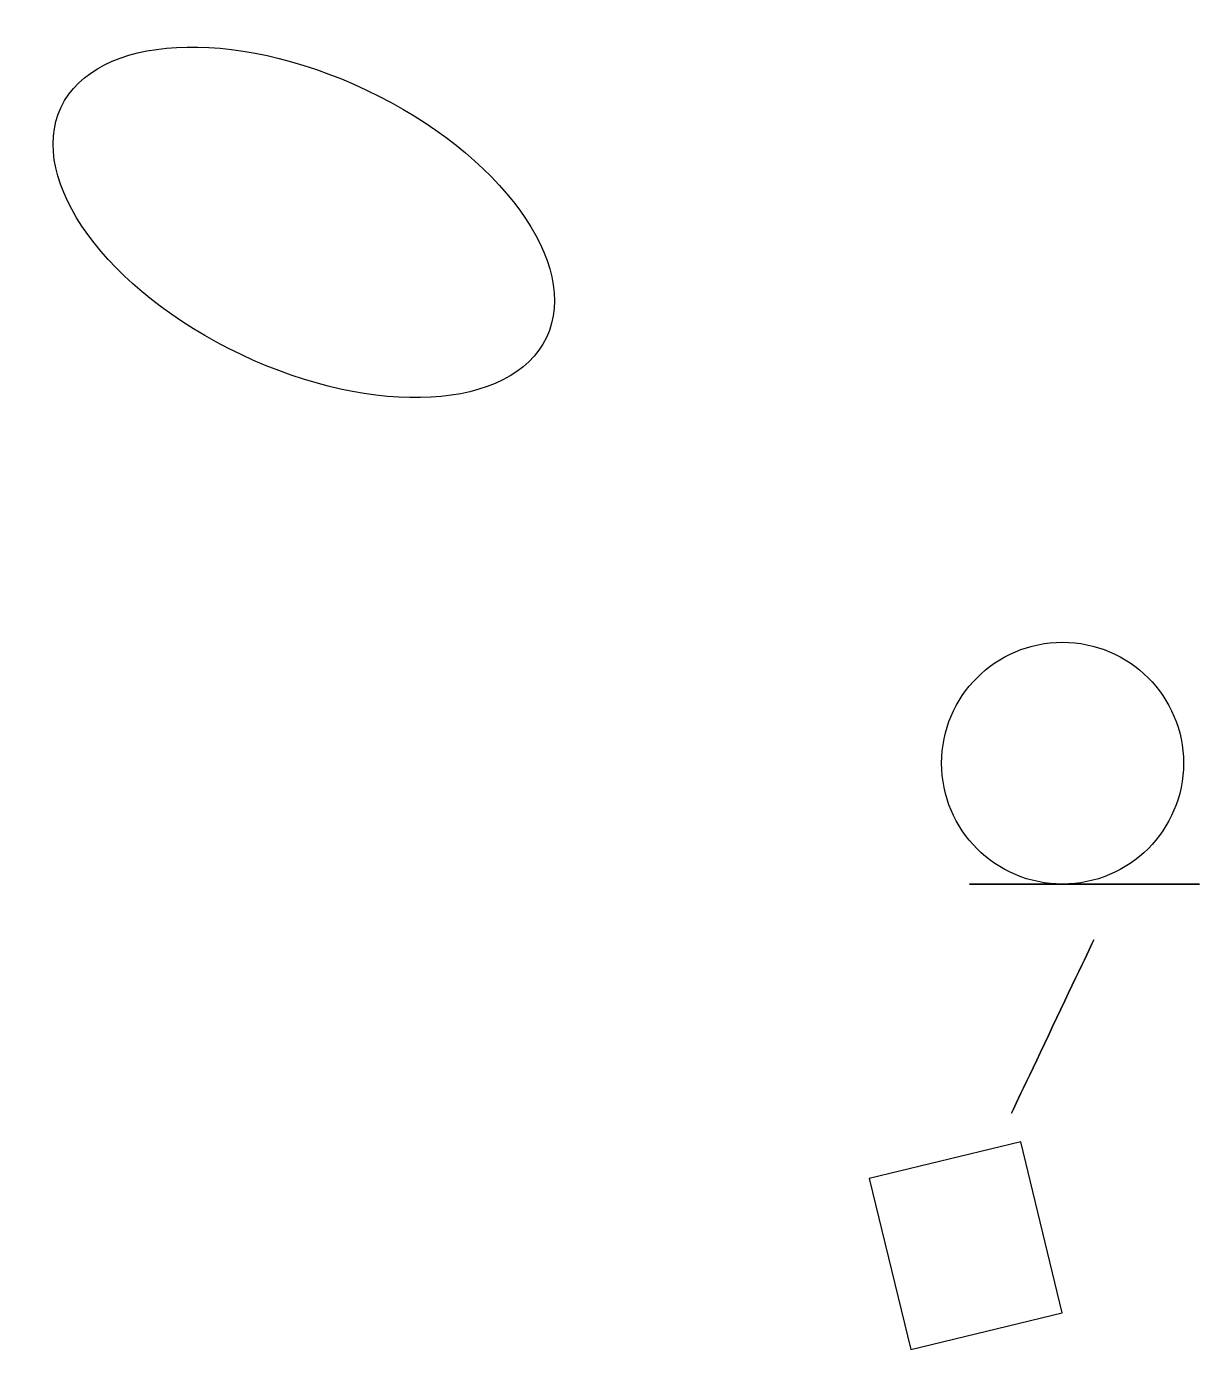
# Model space of a CAD drawing. Header units: inches. Extents: x 5148 to 12526, y 341 to 8664.
import ezdxf

# ---------------------------------------------------------------- set-up
doc = ezdxf.new("R2010")
doc.units = ezdxf.units.IN

msp = doc.modelspace()

# ---------------------------------------------------------------- linework, layer by layer
at = {"extrusion": (0.713485, 0.172513, -0.679101), "elevation": 8539}
msp.add_lwpolyline([(-2185.1, 7658.9), (-1077.7, 7658.9), (-1077.7, 6216.2), (-2185.1, 6216.2)], close=True, dxfattribs=at)
at = {"extrusion": (-0.359192, -0.757406, 0.545268)}
msp.add_circle((3042.8, 6915.9, -7034.8), 1689.2, dxfattribs=at)
msp.add_circle((11664.2, 4029.5, 1946.4), 760.6)
at = {"extrusion": (0, -1, 0)}
msp.add_circle((11801.8, 1065.1, -3269), 723.9, dxfattribs=at)
at = {"extrusion": (0.903543, -0.428497, -8.32667e-17)}
msp.add_circle((7115.8, 3481.2, 9465.9), 602.6, dxfattribs=at)

doc.saveas('drawing.dxf')
